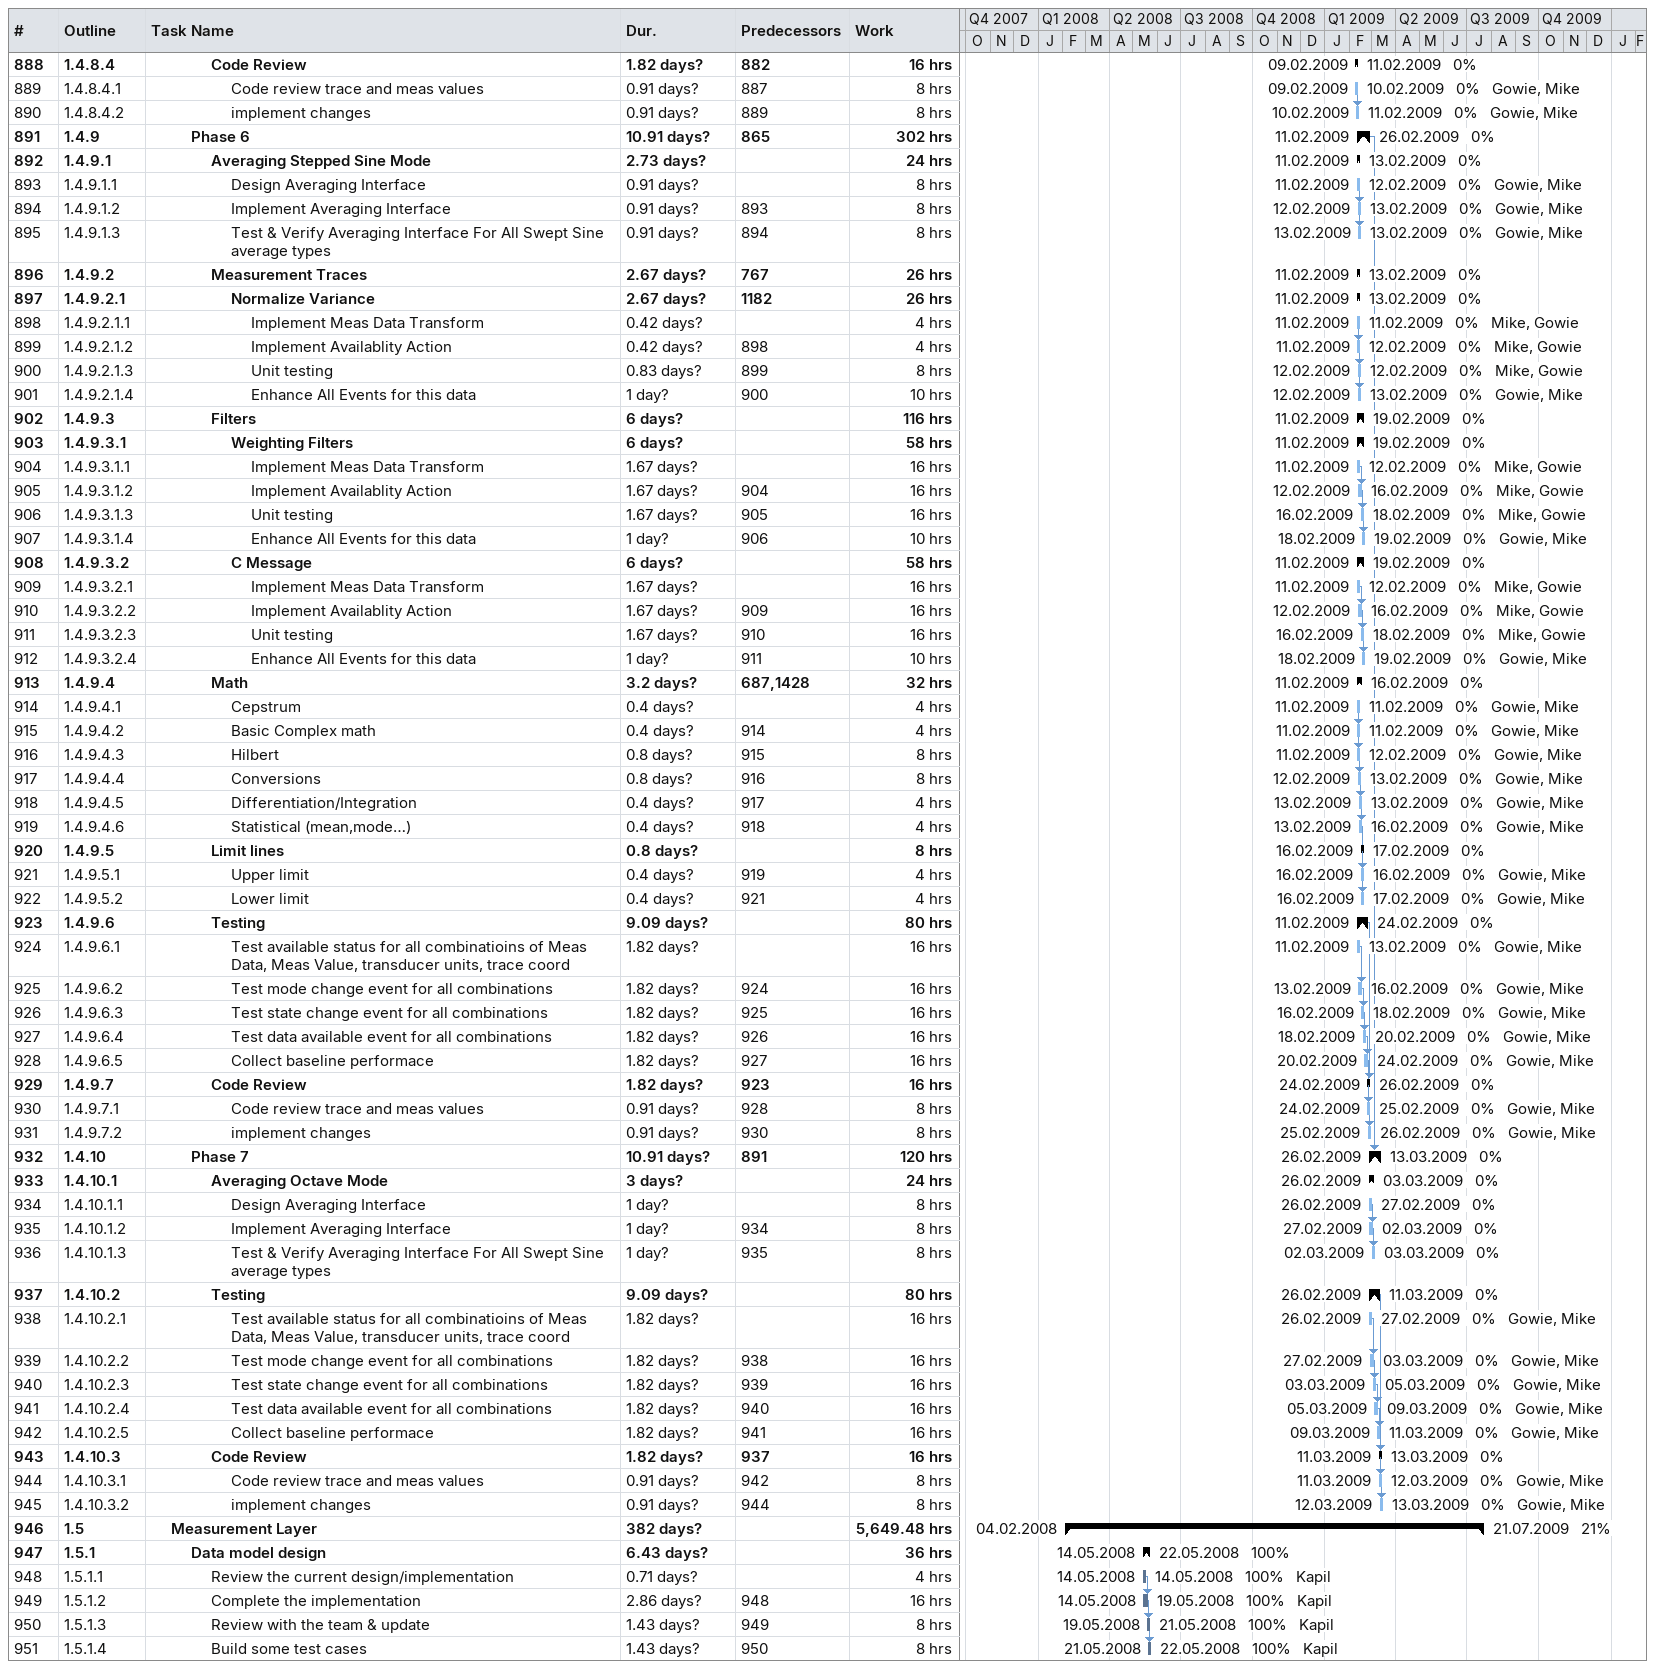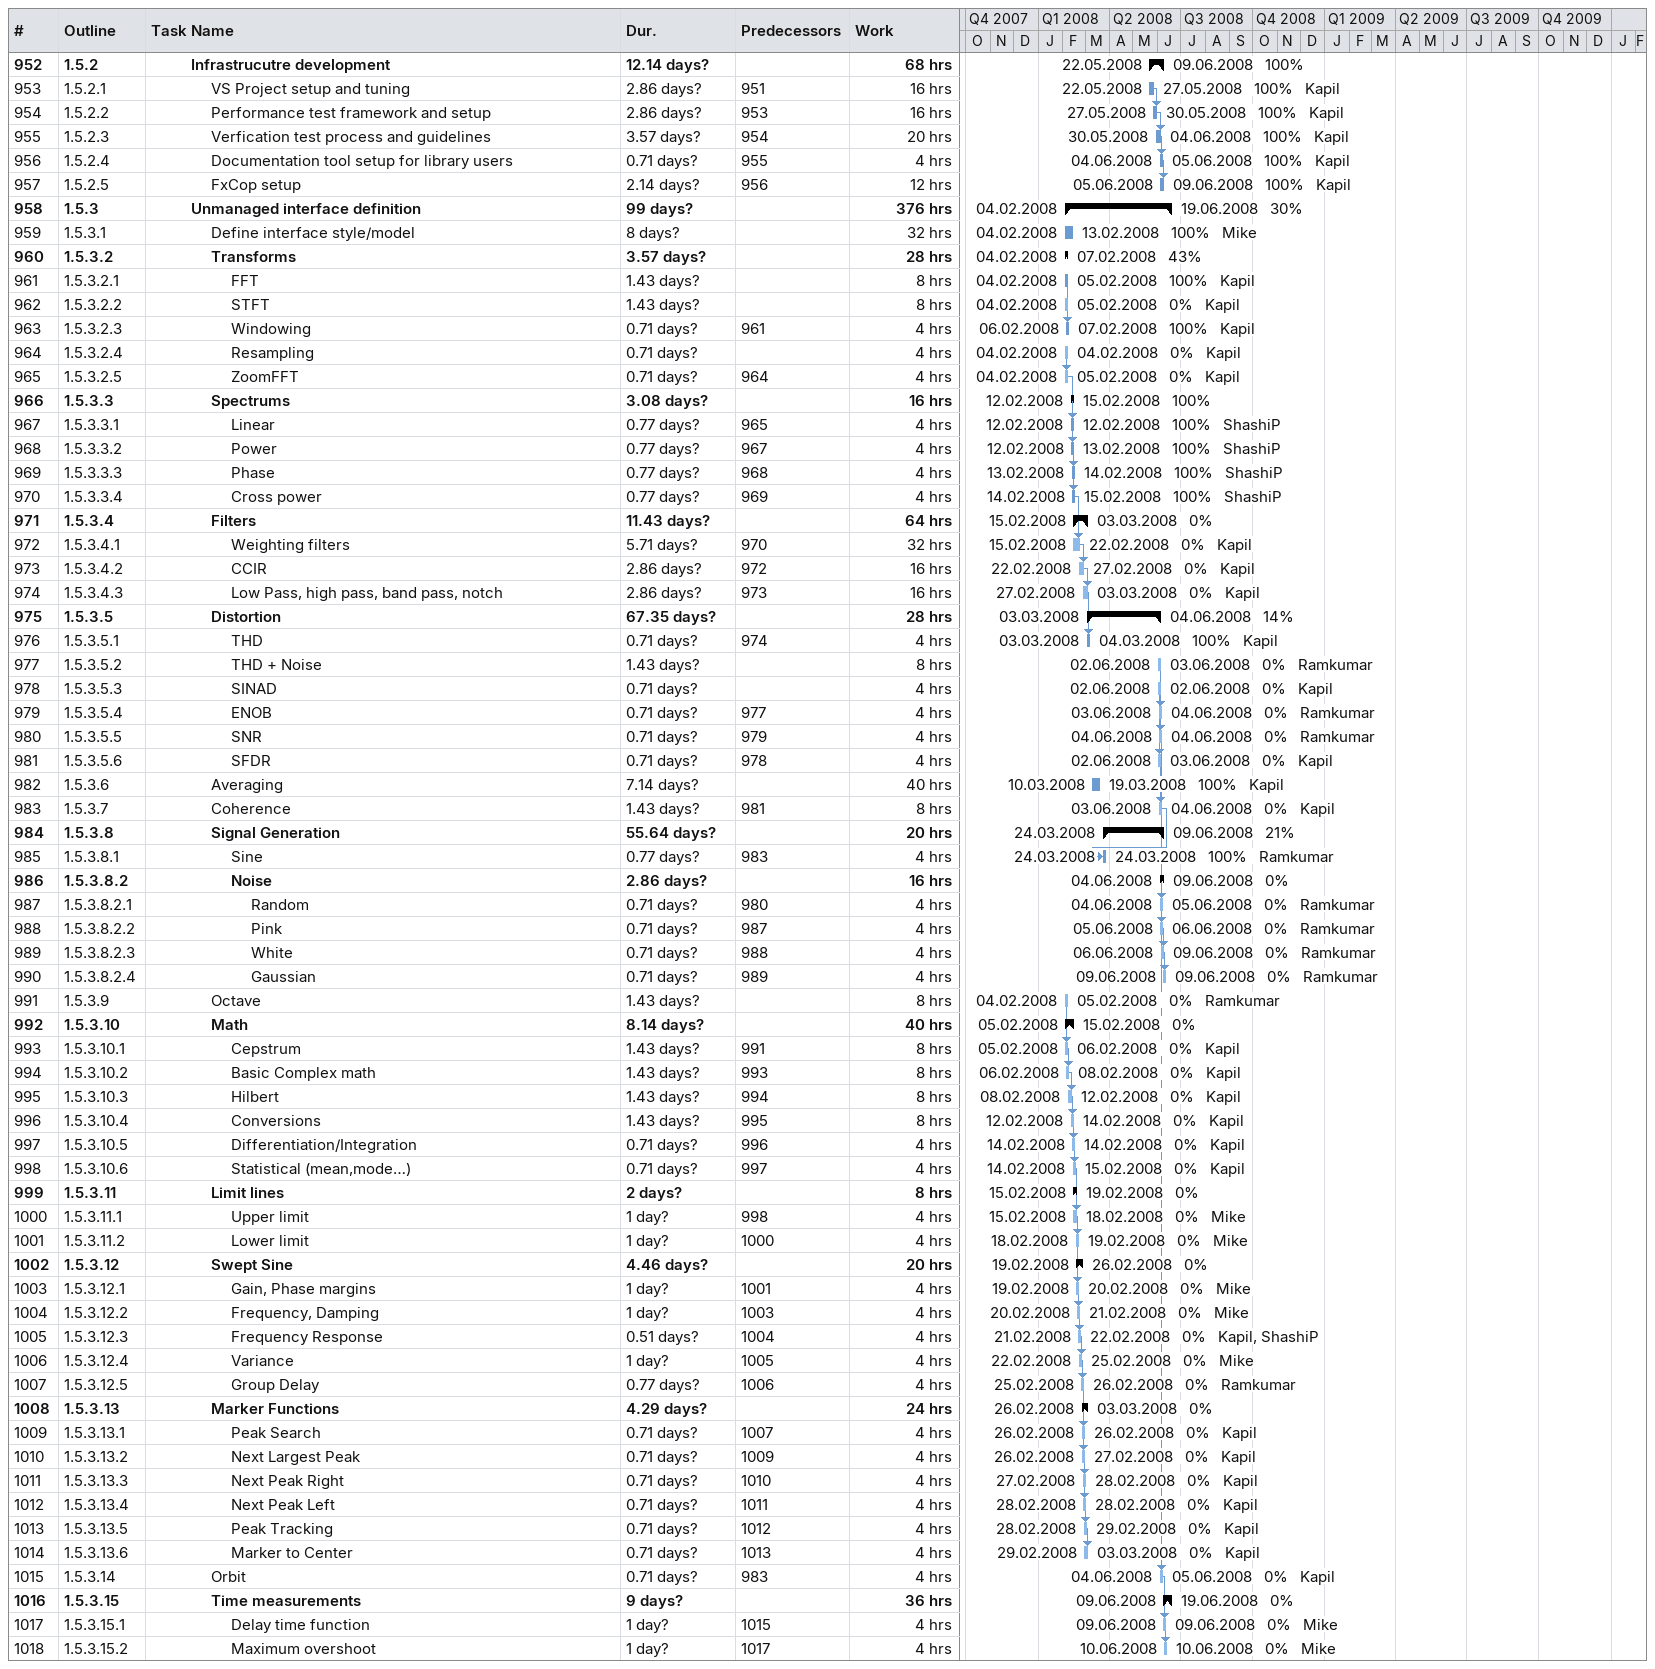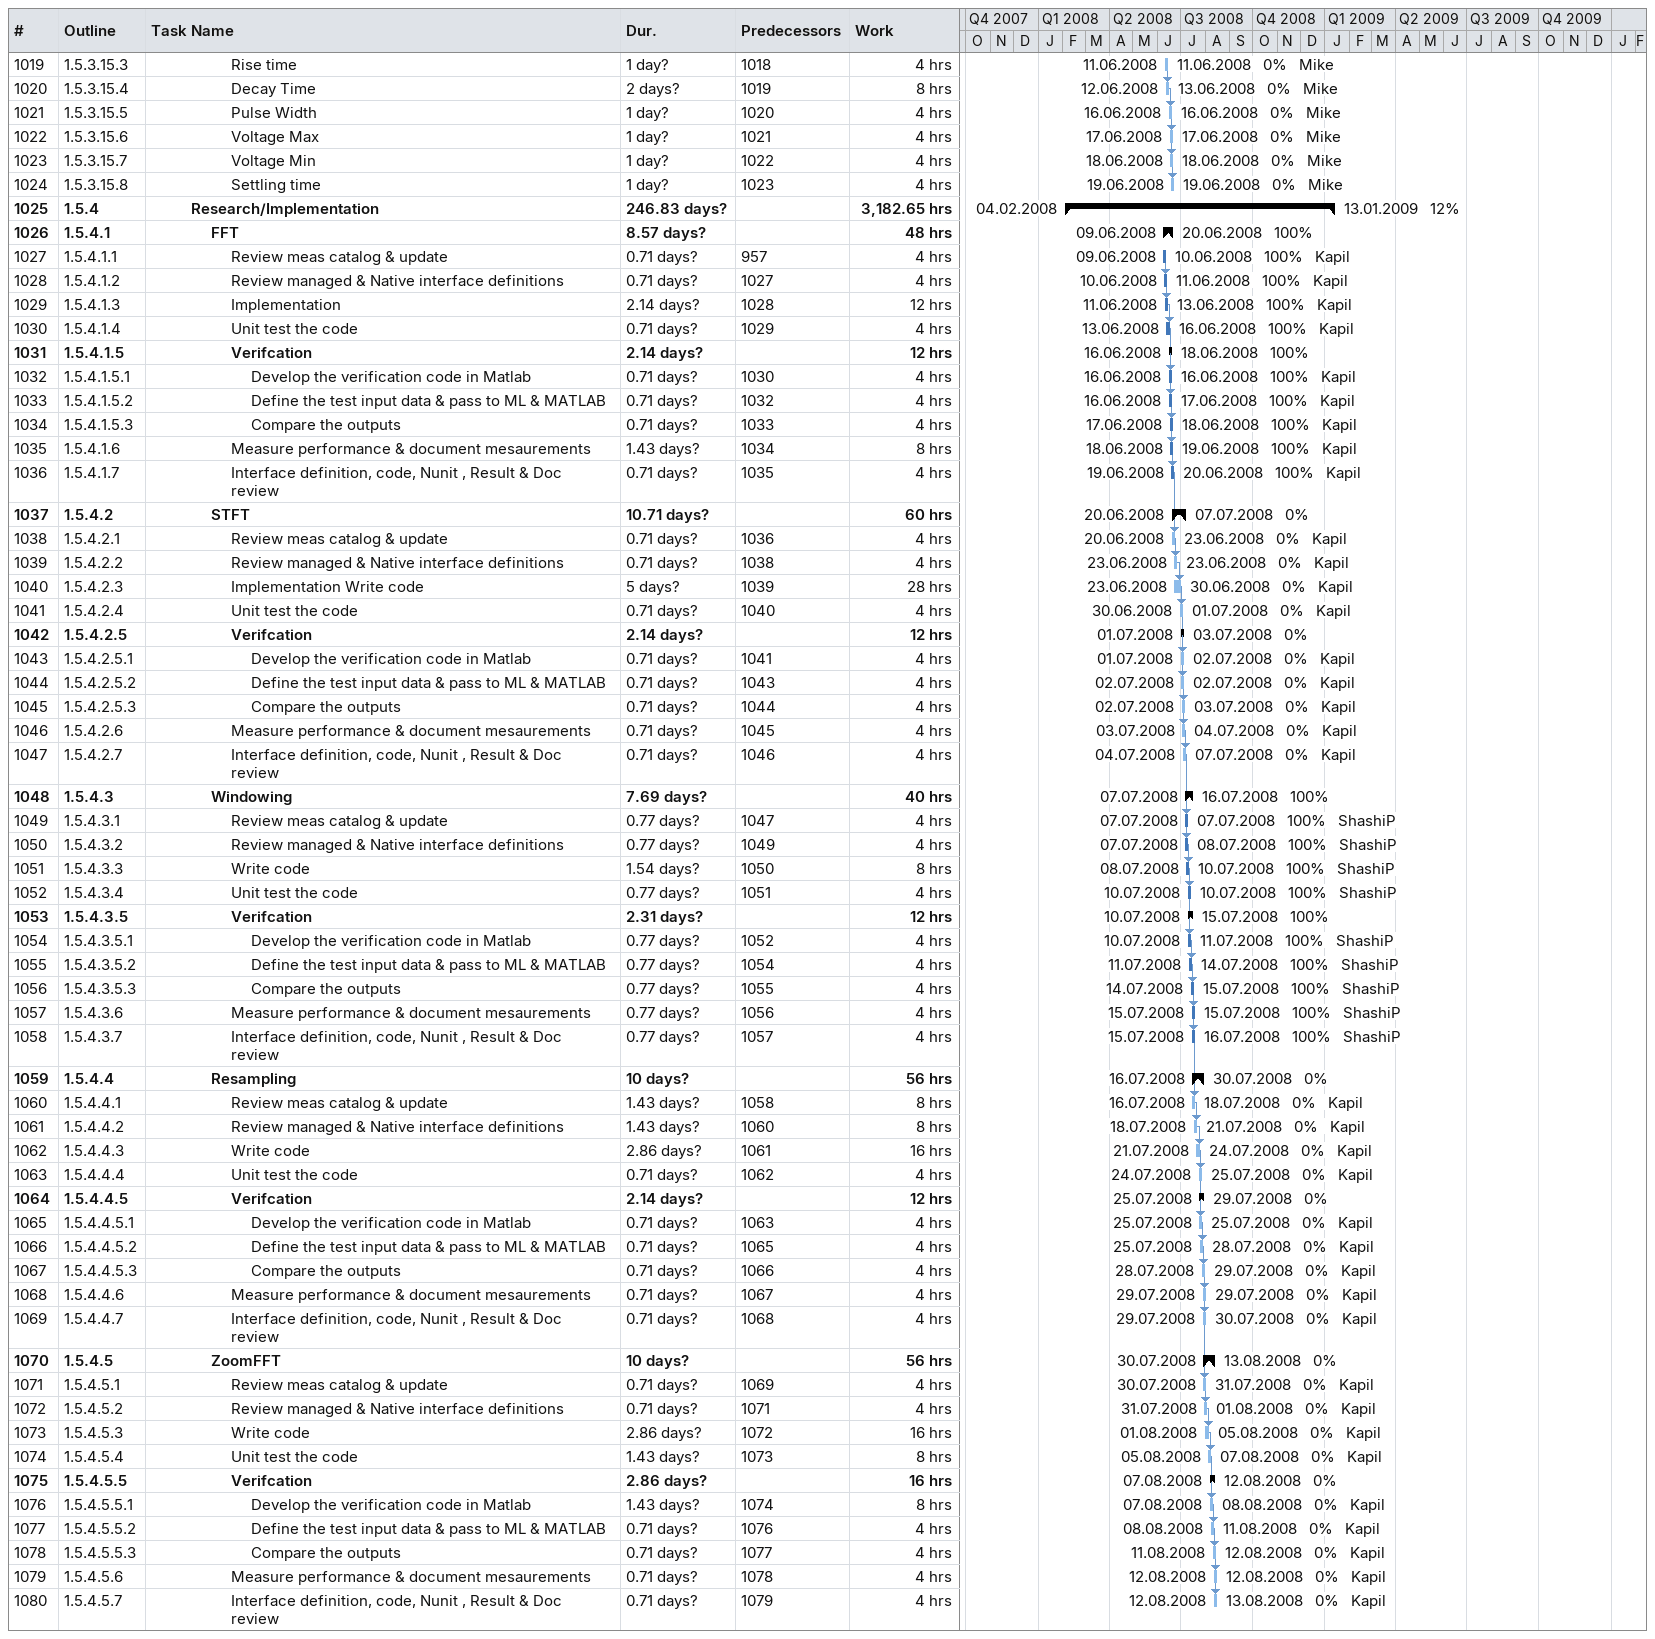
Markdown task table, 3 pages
| ID | WBS | Task | Duration | Start | Finish | Predecessors | Resources | % complete | Work (h) |
|---|---|---|---|---|---|---|---|---|---|
| 888 | 1.4.8.4 | **Code Review** | 1.82d? | 2009-02-09 | 2009-02-11 | 882 |  | 0 | 16 |
| 889 | 1.4.8.4.1 | Code review trace and meas values | 0.91d? | 2009-02-09 | 2009-02-10 | 887 | Gowie, Mike | 0 | 8 |
| 890 | 1.4.8.4.2 | implement changes | 0.91d? | 2009-02-10 | 2009-02-11 | 889 | Gowie, Mike | 0 | 8 |
| 891 | 1.4.9 | **Phase 6** | 10.91d? | 2009-02-11 | 2009-02-26 | 865 |  | 0 | 302 |
| 892 | 1.4.9.1 | **Averaging Stepped Sine Mode** | 2.73d? | 2009-02-11 | 2009-02-13 |  |  | 0 | 24 |
| 893 | 1.4.9.1.1 | Design Averaging Interface | 0.91d? | 2009-02-11 | 2009-02-12 |  | Gowie, Mike | 0 | 8 |
| 894 | 1.4.9.1.2 | Implement Averaging Interface | 0.91d? | 2009-02-12 | 2009-02-13 | 893 | Gowie, Mike | 0 | 8 |
| 895 | 1.4.9.1.3 | Test & Verify Averaging Interface For All Swept Sine average types | 0.91d? | 2009-02-13 | 2009-02-13 | 894 | Gowie, Mike | 0 | 8 |
| 896 | 1.4.9.2 | **Measurement Traces** | 2.67d? | 2009-02-11 | 2009-02-13 | 767 |  | 0 | 26 |
| 897 | 1.4.9.2.1 | **Normalize Variance** | 2.67d? | 2009-02-11 | 2009-02-13 | 1182 |  | 0 | 26 |
| 898 | 1.4.9.2.1.1 | Implement Meas Data Transform | 0.42d? | 2009-02-11 | 2009-02-11 |  | Mike, Gowie | 0 | 4 |
| 899 | 1.4.9.2.1.2 | Implement Availablity Action | 0.42d? | 2009-02-11 | 2009-02-12 | 898 | Mike, Gowie | 0 | 4 |
| 900 | 1.4.9.2.1.3 | Unit testing | 0.83d? | 2009-02-12 | 2009-02-12 | 899 | Mike, Gowie | 0 | 8 |
| 901 | 1.4.9.2.1.4 | Enhance All Events for this data | 1d? | 2009-02-12 | 2009-02-13 | 900 | Gowie, Mike | 0 | 10 |
| 902 | 1.4.9.3 | **Filters** | 6d? | 2009-02-11 | 2009-02-19 |  |  | 0 | 116 |
| 903 | 1.4.9.3.1 | **Weighting Filters** | 6d? | 2009-02-11 | 2009-02-19 |  |  | 0 | 58 |
| 904 | 1.4.9.3.1.1 | Implement Meas Data Transform | 1.67d? | 2009-02-11 | 2009-02-12 |  | Mike, Gowie | 0 | 16 |
| 905 | 1.4.9.3.1.2 | Implement Availablity Action | 1.67d? | 2009-02-12 | 2009-02-16 | 904 | Mike, Gowie | 0 | 16 |
| 906 | 1.4.9.3.1.3 | Unit testing | 1.67d? | 2009-02-16 | 2009-02-18 | 905 | Mike, Gowie | 0 | 16 |
| 907 | 1.4.9.3.1.4 | Enhance All Events for this data | 1d? | 2009-02-18 | 2009-02-19 | 906 | Gowie, Mike | 0 | 10 |
| 908 | 1.4.9.3.2 | **C Message** | 6d? | 2009-02-11 | 2009-02-19 |  |  | 0 | 58 |
| 909 | 1.4.9.3.2.1 | Implement Meas Data Transform | 1.67d? | 2009-02-11 | 2009-02-12 |  | Mike, Gowie | 0 | 16 |
| 910 | 1.4.9.3.2.2 | Implement Availablity Action | 1.67d? | 2009-02-12 | 2009-02-16 | 909 | Mike, Gowie | 0 | 16 |
| 911 | 1.4.9.3.2.3 | Unit testing | 1.67d? | 2009-02-16 | 2009-02-18 | 910 | Mike, Gowie | 0 | 16 |
| 912 | 1.4.9.3.2.4 | Enhance All Events for this data | 1d? | 2009-02-18 | 2009-02-19 | 911 | Gowie, Mike | 0 | 10 |
| 913 | 1.4.9.4 | **Math** | 3.2d? | 2009-02-11 | 2009-02-16 | 687, 1428 |  | 0 | 32 |
| 914 | 1.4.9.4.1 | Cepstrum | 0.4d? | 2009-02-11 | 2009-02-11 |  | Gowie, Mike | 0 | 4 |
| 915 | 1.4.9.4.2 | Basic Complex math | 0.4d? | 2009-02-11 | 2009-02-11 | 914 | Gowie, Mike | 0 | 4 |
| 916 | 1.4.9.4.3 | Hilbert | 0.8d? | 2009-02-11 | 2009-02-12 | 915 | Gowie, Mike | 0 | 8 |
| 917 | 1.4.9.4.4 | Conversions | 0.8d? | 2009-02-12 | 2009-02-13 | 916 | Gowie, Mike | 0 | 8 |
| 918 | 1.4.9.4.5 | Differentiation/Integration | 0.4d? | 2009-02-13 | 2009-02-13 | 917 | Gowie, Mike | 0 | 4 |
| 919 | 1.4.9.4.6 | Statistical (mean,mode…) | 0.4d? | 2009-02-13 | 2009-02-16 | 918 | Gowie, Mike | 0 | 4 |
| 920 | 1.4.9.5 | **Limit lines** | 0.8d? | 2009-02-16 | 2009-02-17 |  |  | 0 | 8 |
| 921 | 1.4.9.5.1 | Upper limit | 0.4d? | 2009-02-16 | 2009-02-16 | 919 | Gowie, Mike | 0 | 4 |
| 922 | 1.4.9.5.2 | Lower limit | 0.4d? | 2009-02-16 | 2009-02-17 | 921 | Gowie, Mike | 0 | 4 |
| 923 | 1.4.9.6 | **Testing** | 9.09d? | 2009-02-11 | 2009-02-24 |  |  | 0 | 80 |
| 924 | 1.4.9.6.1 | Test available status for all combinatioins of Meas Data, Meas Value, transducer units, trace coord | 1.82d? | 2009-02-11 | 2009-02-13 |  | Gowie, Mike | 0 | 16 |
| 925 | 1.4.9.6.2 | Test mode change event for all combinations | 1.82d? | 2009-02-13 | 2009-02-16 | 924 | Gowie, Mike | 0 | 16 |
| 926 | 1.4.9.6.3 | Test state change event for all combinations | 1.82d? | 2009-02-16 | 2009-02-18 | 925 | Gowie, Mike | 0 | 16 |
| 927 | 1.4.9.6.4 | Test data available event for all combinations | 1.82d? | 2009-02-18 | 2009-02-20 | 926 | Gowie, Mike | 0 | 16 |
| 928 | 1.4.9.6.5 | Collect baseline performace | 1.82d? | 2009-02-20 | 2009-02-24 | 927 | Gowie, Mike | 0 | 16 |
| 929 | 1.4.9.7 | **Code Review** | 1.82d? | 2009-02-24 | 2009-02-26 | 923 |  | 0 | 16 |
| 930 | 1.4.9.7.1 | Code review trace and meas values | 0.91d? | 2009-02-24 | 2009-02-25 | 928 | Gowie, Mike | 0 | 8 |
| 931 | 1.4.9.7.2 | implement changes | 0.91d? | 2009-02-25 | 2009-02-26 | 930 | Gowie, Mike | 0 | 8 |
| 932 | 1.4.10 | **Phase 7** | 10.91d? | 2009-02-26 | 2009-03-13 | 891 |  | 0 | 120 |
| 933 | 1.4.10.1 | **Averaging Octave Mode** | 3d? | 2009-02-26 | 2009-03-03 |  |  | 0 | 24 |
| 934 | 1.4.10.1.1 | Design Averaging Interface | 1d? | 2009-02-26 | 2009-02-27 |  |  | 0 | 8 |
| 935 | 1.4.10.1.2 | Implement Averaging Interface | 1d? | 2009-02-27 | 2009-03-02 | 934 |  | 0 | 8 |
| 936 | 1.4.10.1.3 | Test & Verify Averaging Interface For All Swept Sine average types | 1d? | 2009-03-02 | 2009-03-03 | 935 |  | 0 | 8 |
| 937 | 1.4.10.2 | **Testing** | 9.09d? | 2009-02-26 | 2009-03-11 |  |  | 0 | 80 |
| 938 | 1.4.10.2.1 | Test available status for all combinatioins of Meas Data, Meas Value, transducer units, trace coord | 1.82d? | 2009-02-26 | 2009-02-27 |  | Gowie, Mike | 0 | 16 |
| 939 | 1.4.10.2.2 | Test mode change event for all combinations | 1.82d? | 2009-02-27 | 2009-03-03 | 938 | Gowie, Mike | 0 | 16 |
| 940 | 1.4.10.2.3 | Test state change event for all combinations | 1.82d? | 2009-03-03 | 2009-03-05 | 939 | Gowie, Mike | 0 | 16 |
| 941 | 1.4.10.2.4 | Test data available event for all combinations | 1.82d? | 2009-03-05 | 2009-03-09 | 940 | Gowie, Mike | 0 | 16 |
| 942 | 1.4.10.2.5 | Collect baseline performace | 1.82d? | 2009-03-09 | 2009-03-11 | 941 | Gowie, Mike | 0 | 16 |
| 943 | 1.4.10.3 | **Code Review** | 1.82d? | 2009-03-11 | 2009-03-13 | 937 |  | 0 | 16 |
| 944 | 1.4.10.3.1 | Code review trace and meas values | 0.91d? | 2009-03-11 | 2009-03-12 | 942 | Gowie, Mike | 0 | 8 |
| 945 | 1.4.10.3.2 | implement changes | 0.91d? | 2009-03-12 | 2009-03-13 | 944 | Gowie, Mike | 0 | 8 |
| 946 | 1.5 | **Measurement Layer** | 382d? | 2008-02-04 | 2009-07-21 |  |  | 21 | 5649.48 |
| 947 | 1.5.1 | **Data model design** | 6.43d? | 2008-05-14 | 2008-05-22 |  |  | 100 | 36 |
| 948 | 1.5.1.1 | Review the current design/implementation | 0.71d? | 2008-05-14 | 2008-05-14 |  | Kapil | 100 | 4 |
| 949 | 1.5.1.2 | Complete the implementation | 2.86d? | 2008-05-14 | 2008-05-19 | 948 | Kapil | 100 | 16 |
| 950 | 1.5.1.3 | Review with the team & update | 1.43d? | 2008-05-19 | 2008-05-21 | 949 | Kapil | 100 | 8 |
| 951 | 1.5.1.4 | Build some test cases | 1.43d? | 2008-05-21 | 2008-05-22 | 950 | Kapil | 100 | 8 |
| 952 | 1.5.2 | **Infrastrucutre development** | 12.14d? | 2008-05-22 | 2008-06-09 |  |  | 100 | 68 |
| 953 | 1.5.2.1 | VS Project setup and tuning | 2.86d? | 2008-05-22 | 2008-05-27 | 951 | Kapil | 100 | 16 |
| 954 | 1.5.2.2 | Performance test framework and setup | 2.86d? | 2008-05-27 | 2008-05-30 | 953 | Kapil | 100 | 16 |
| 955 | 1.5.2.3 | Verfication test process and guidelines | 3.57d? | 2008-05-30 | 2008-06-04 | 954 | Kapil | 100 | 20 |
| 956 | 1.5.2.4 | Documentation tool setup for library users | 0.71d? | 2008-06-04 | 2008-06-05 | 955 | Kapil | 100 | 4 |
| 957 | 1.5.2.5 | FxCop setup | 2.14d? | 2008-06-05 | 2008-06-09 | 956 | Kapil | 100 | 12 |
| 958 | 1.5.3 | **Unmanaged interface definition** | 99d? | 2008-02-04 | 2008-06-19 |  |  | 30 | 376 |
| 959 | 1.5.3.1 | Define interface style/model | 8d? | 2008-02-04 | 2008-02-13 |  | Mike | 100 | 32 |
| 960 | 1.5.3.2 | **Transforms** | 3.57d? | 2008-02-04 | 2008-02-07 |  |  | 43 | 28 |
| 961 | 1.5.3.2.1 | FFT | 1.43d? | 2008-02-04 | 2008-02-05 |  | Kapil | 100 | 8 |
| 962 | 1.5.3.2.2 | STFT | 1.43d? | 2008-02-04 | 2008-02-05 |  | Kapil | 0 | 8 |
| 963 | 1.5.3.2.3 | Windowing | 0.71d? | 2008-02-06 | 2008-02-07 | 961 | Kapil | 100 | 4 |
| 964 | 1.5.3.2.4 | Resampling | 0.71d? | 2008-02-04 | 2008-02-04 |  | Kapil | 0 | 4 |
| 965 | 1.5.3.2.5 | ZoomFFT | 0.71d? | 2008-02-04 | 2008-02-05 | 964 | Kapil | 0 | 4 |
| 966 | 1.5.3.3 | **Spectrums** | 3.08d? | 2008-02-12 | 2008-02-15 |  |  | 100 | 16 |
| 967 | 1.5.3.3.1 | Linear | 0.77d? | 2008-02-12 | 2008-02-12 | 965 | ShashiP | 100 | 4 |
| 968 | 1.5.3.3.2 | Power | 0.77d? | 2008-02-12 | 2008-02-13 | 967 | ShashiP | 100 | 4 |
| 969 | 1.5.3.3.3 | Phase | 0.77d? | 2008-02-13 | 2008-02-14 | 968 | ShashiP | 100 | 4 |
| 970 | 1.5.3.3.4 | Cross power | 0.77d? | 2008-02-14 | 2008-02-15 | 969 | ShashiP | 100 | 4 |
| 971 | 1.5.3.4 | **Filters** | 11.43d? | 2008-02-15 | 2008-03-03 |  |  | 0 | 64 |
| 972 | 1.5.3.4.1 | Weighting filters | 5.71d? | 2008-02-15 | 2008-02-22 | 970 | Kapil | 0 | 32 |
| 973 | 1.5.3.4.2 | CCIR | 2.86d? | 2008-02-22 | 2008-02-27 | 972 | Kapil | 0 | 16 |
| 974 | 1.5.3.4.3 | Low Pass, high pass, band pass, notch | 2.86d? | 2008-02-27 | 2008-03-03 | 973 | Kapil | 0 | 16 |
| 975 | 1.5.3.5 | **Distortion** | 67.35d? | 2008-03-03 | 2008-06-04 |  |  | 14 | 28 |
| 976 | 1.5.3.5.1 | THD | 0.71d? | 2008-03-03 | 2008-03-04 | 974 | Kapil | 100 | 4 |
| 977 | 1.5.3.5.2 | THD + Noise | 1.43d? | 2008-06-02 | 2008-06-03 |  | Ramkumar | 0 | 8 |
| 978 | 1.5.3.5.3 | SINAD | 0.71d? | 2008-06-02 | 2008-06-02 |  | Kapil | 0 | 4 |
| 979 | 1.5.3.5.4 | ENOB | 0.71d? | 2008-06-03 | 2008-06-04 | 977 | Ramkumar | 0 | 4 |
| 980 | 1.5.3.5.5 | SNR | 0.71d? | 2008-06-04 | 2008-06-04 | 979 | Ramkumar | 0 | 4 |
| 981 | 1.5.3.5.6 | SFDR | 0.71d? | 2008-06-02 | 2008-06-03 | 978 | Kapil | 0 | 4 |
| 982 | 1.5.3.6 | Averaging | 7.14d? | 2008-03-10 | 2008-03-19 |  | Kapil | 100 | 40 |
| 983 | 1.5.3.7 | Coherence | 1.43d? | 2008-06-03 | 2008-06-04 | 981 | Kapil | 0 | 8 |
| 984 | 1.5.3.8 | **Signal Generation** | 55.64d? | 2008-03-24 | 2008-06-09 |  |  | 21 | 20 |
| 985 | 1.5.3.8.1 | Sine | 0.77d? | 2008-03-24 | 2008-03-24 | 983 | Ramkumar | 100 | 4 |
| 986 | 1.5.3.8.2 | **Noise** | 2.86d? | 2008-06-04 | 2008-06-09 |  |  | 0 | 16 |
| 987 | 1.5.3.8.2.1 | Random | 0.71d? | 2008-06-04 | 2008-06-05 | 980 | Ramkumar | 0 | 4 |
| 988 | 1.5.3.8.2.2 | Pink | 0.71d? | 2008-06-05 | 2008-06-06 | 987 | Ramkumar | 0 | 4 |
| 989 | 1.5.3.8.2.3 | White | 0.71d? | 2008-06-06 | 2008-06-09 | 988 | Ramkumar | 0 | 4 |
| 990 | 1.5.3.8.2.4 | Gaussian | 0.71d? | 2008-06-09 | 2008-06-09 | 989 | Ramkumar | 0 | 4 |
| 991 | 1.5.3.9 | Octave | 1.43d? | 2008-02-04 | 2008-02-05 |  | Ramkumar | 0 | 8 |
| 992 | 1.5.3.10 | **Math** | 8.14d? | 2008-02-05 | 2008-02-15 |  |  | 0 | 40 |
| 993 | 1.5.3.10.1 | Cepstrum | 1.43d? | 2008-02-05 | 2008-02-06 | 991 | Kapil | 0 | 8 |
| 994 | 1.5.3.10.2 | Basic Complex math | 1.43d? | 2008-02-06 | 2008-02-08 | 993 | Kapil | 0 | 8 |
| 995 | 1.5.3.10.3 | Hilbert | 1.43d? | 2008-02-08 | 2008-02-12 | 994 | Kapil | 0 | 8 |
| 996 | 1.5.3.10.4 | Conversions | 1.43d? | 2008-02-12 | 2008-02-14 | 995 | Kapil | 0 | 8 |
| 997 | 1.5.3.10.5 | Differentiation/Integration | 0.71d? | 2008-02-14 | 2008-02-14 | 996 | Kapil | 0 | 4 |
| 998 | 1.5.3.10.6 | Statistical (mean,mode…) | 0.71d? | 2008-02-14 | 2008-02-15 | 997 | Kapil | 0 | 4 |
| 999 | 1.5.3.11 | **Limit lines** | 2d? | 2008-02-15 | 2008-02-19 |  |  | 0 | 8 |
| 1000 | 1.5.3.11.1 | Upper limit | 1d? | 2008-02-15 | 2008-02-18 | 998 | Mike | 0 | 4 |
| 1001 | 1.5.3.11.2 | Lower limit | 1d? | 2008-02-18 | 2008-02-19 | 1000 | Mike | 0 | 4 |
| 1002 | 1.5.3.12 | **Swept Sine** | 4.46d? | 2008-02-19 | 2008-02-26 |  |  | 0 | 20 |
| 1003 | 1.5.3.12.1 | Gain, Phase margins | 1d? | 2008-02-19 | 2008-02-20 | 1001 | Mike | 0 | 4 |
| 1004 | 1.5.3.12.2 | Frequency, Damping | 1d? | 2008-02-20 | 2008-02-21 | 1003 | Mike | 0 | 4 |
| 1005 | 1.5.3.12.3 | Frequency Response | 0.51d? | 2008-02-21 | 2008-02-22 | 1004 | Kapil, ShashiP | 0 | 4 |
| 1006 | 1.5.3.12.4 | Variance | 1d? | 2008-02-22 | 2008-02-25 | 1005 | Mike | 0 | 4 |
| 1007 | 1.5.3.12.5 | Group Delay | 0.77d? | 2008-02-25 | 2008-02-26 | 1006 | Ramkumar | 0 | 4 |
| 1008 | 1.5.3.13 | **Marker Functions** | 4.29d? | 2008-02-26 | 2008-03-03 |  |  | 0 | 24 |
| 1009 | 1.5.3.13.1 | Peak Search | 0.71d? | 2008-02-26 | 2008-02-26 | 1007 | Kapil | 0 | 4 |
| 1010 | 1.5.3.13.2 | Next Largest Peak | 0.71d? | 2008-02-26 | 2008-02-27 | 1009 | Kapil | 0 | 4 |
| 1011 | 1.5.3.13.3 | Next Peak Right | 0.71d? | 2008-02-27 | 2008-02-28 | 1010 | Kapil | 0 | 4 |
| 1012 | 1.5.3.13.4 | Next Peak Left | 0.71d? | 2008-02-28 | 2008-02-28 | 1011 | Kapil | 0 | 4 |
| 1013 | 1.5.3.13.5 | Peak Tracking | 0.71d? | 2008-02-28 | 2008-02-29 | 1012 | Kapil | 0 | 4 |
| 1014 | 1.5.3.13.6 | Marker to Center | 0.71d? | 2008-02-29 | 2008-03-03 | 1013 | Kapil | 0 | 4 |
| 1015 | 1.5.3.14 | Orbit | 0.71d? | 2008-06-04 | 2008-06-05 | 983 | Kapil | 0 | 4 |
| 1016 | 1.5.3.15 | **Time measurements** | 9d? | 2008-06-09 | 2008-06-19 |  |  | 0 | 36 |
| 1017 | 1.5.3.15.1 | Delay time function | 1d? | 2008-06-09 | 2008-06-09 | 1015 | Mike | 0 | 4 |
| 1018 | 1.5.3.15.2 | Maximum overshoot | 1d? | 2008-06-10 | 2008-06-10 | 1017 | Mike | 0 | 4 |
| 1019 | 1.5.3.15.3 | Rise time | 1d? | 2008-06-11 | 2008-06-11 | 1018 | Mike | 0 | 4 |
| 1020 | 1.5.3.15.4 | Decay Time | 2d? | 2008-06-12 | 2008-06-13 | 1019 | Mike | 0 | 8 |
| 1021 | 1.5.3.15.5 | Pulse Width | 1d? | 2008-06-16 | 2008-06-16 | 1020 | Mike | 0 | 4 |
| 1022 | 1.5.3.15.6 | Voltage Max | 1d? | 2008-06-17 | 2008-06-17 | 1021 | Mike | 0 | 4 |
| 1023 | 1.5.3.15.7 | Voltage Min | 1d? | 2008-06-18 | 2008-06-18 | 1022 | Mike | 0 | 4 |
| 1024 | 1.5.3.15.8 | Settling time | 1d? | 2008-06-19 | 2008-06-19 | 1023 | Mike | 0 | 4 |
| 1025 | 1.5.4 | **Research/Implementation** | 246.83d? | 2008-02-04 | 2009-01-13 |  |  | 12 | 3182.65 |
| 1026 | 1.5.4.1 | **FFT** | 8.57d? | 2008-06-09 | 2008-06-20 |  |  | 100 | 48 |
| 1027 | 1.5.4.1.1 | Review meas catalog & update | 0.71d? | 2008-06-09 | 2008-06-10 | 957 | Kapil | 100 | 4 |
| 1028 | 1.5.4.1.2 | Review managed & Native interface definitions | 0.71d? | 2008-06-10 | 2008-06-11 | 1027 | Kapil | 100 | 4 |
| 1029 | 1.5.4.1.3 | Implementation | 2.14d? | 2008-06-11 | 2008-06-13 | 1028 | Kapil | 100 | 12 |
| 1030 | 1.5.4.1.4 | Unit test the code | 0.71d? | 2008-06-13 | 2008-06-16 | 1029 | Kapil | 100 | 4 |
| 1031 | 1.5.4.1.5 | **Verifcation** | 2.14d? | 2008-06-16 | 2008-06-18 |  |  | 100 | 12 |
| 1032 | 1.5.4.1.5.1 | Develop the verification code in Matlab | 0.71d? | 2008-06-16 | 2008-06-16 | 1030 | Kapil | 100 | 4 |
| 1033 | 1.5.4.1.5.2 | Define the test input data & pass to ML & MATLAB | 0.71d? | 2008-06-16 | 2008-06-17 | 1032 | Kapil | 100 | 4 |
| 1034 | 1.5.4.1.5.3 | Compare the outputs | 0.71d? | 2008-06-17 | 2008-06-18 | 1033 | Kapil | 100 | 4 |
| 1035 | 1.5.4.1.6 | Measure performance & document mesaurements | 1.43d? | 2008-06-18 | 2008-06-19 | 1034 | Kapil | 100 | 8 |
| 1036 | 1.5.4.1.7 | Interface definition, code, Nunit , Result & Doc review | 0.71d? | 2008-06-19 | 2008-06-20 | 1035 | Kapil | 100 | 4 |
| 1037 | 1.5.4.2 | **STFT** | 10.71d? | 2008-06-20 | 2008-07-07 |  |  | 0 | 60 |
| 1038 | 1.5.4.2.1 | Review meas catalog & update | 0.71d? | 2008-06-20 | 2008-06-23 | 1036 | Kapil | 0 | 4 |
| 1039 | 1.5.4.2.2 | Review managed & Native interface definitions | 0.71d? | 2008-06-23 | 2008-06-23 | 1038 | Kapil | 0 | 4 |
| 1040 | 1.5.4.2.3 | Implementation Write code | 5d? | 2008-06-23 | 2008-06-30 | 1039 | Kapil | 0 | 28 |
| 1041 | 1.5.4.2.4 | Unit test the code | 0.71d? | 2008-06-30 | 2008-07-01 | 1040 | Kapil | 0 | 4 |
| 1042 | 1.5.4.2.5 | **Verifcation** | 2.14d? | 2008-07-01 | 2008-07-03 |  |  | 0 | 12 |
| 1043 | 1.5.4.2.5.1 | Develop the verification code in Matlab | 0.71d? | 2008-07-01 | 2008-07-02 | 1041 | Kapil | 0 | 4 |
| 1044 | 1.5.4.2.5.2 | Define the test input data & pass to ML & MATLAB | 0.71d? | 2008-07-02 | 2008-07-02 | 1043 | Kapil | 0 | 4 |
| 1045 | 1.5.4.2.5.3 | Compare the outputs | 0.71d? | 2008-07-02 | 2008-07-03 | 1044 | Kapil | 0 | 4 |
| 1046 | 1.5.4.2.6 | Measure performance & document mesaurements | 0.71d? | 2008-07-03 | 2008-07-04 | 1045 | Kapil | 0 | 4 |
| 1047 | 1.5.4.2.7 | Interface definition, code, Nunit , Result & Doc review | 0.71d? | 2008-07-04 | 2008-07-07 | 1046 | Kapil | 0 | 4 |
| 1048 | 1.5.4.3 | **Windowing** | 7.69d? | 2008-07-07 | 2008-07-16 |  |  | 100 | 40 |
| 1049 | 1.5.4.3.1 | Review meas catalog & update | 0.77d? | 2008-07-07 | 2008-07-07 | 1047 | ShashiP | 100 | 4 |
| 1050 | 1.5.4.3.2 | Review managed & Native interface definitions | 0.77d? | 2008-07-07 | 2008-07-08 | 1049 | ShashiP | 100 | 4 |
| 1051 | 1.5.4.3.3 | Write code | 1.54d? | 2008-07-08 | 2008-07-10 | 1050 | ShashiP | 100 | 8 |
| 1052 | 1.5.4.3.4 | Unit test the code | 0.77d? | 2008-07-10 | 2008-07-10 | 1051 | ShashiP | 100 | 4 |
| 1053 | 1.5.4.3.5 | **Verifcation** | 2.31d? | 2008-07-10 | 2008-07-15 |  |  | 100 | 12 |
| 1054 | 1.5.4.3.5.1 | Develop the verification code in Matlab | 0.77d? | 2008-07-10 | 2008-07-11 | 1052 | ShashiP | 100 | 4 |
| 1055 | 1.5.4.3.5.2 | Define the test input data & pass to ML & MATLAB | 0.77d? | 2008-07-11 | 2008-07-14 | 1054 | ShashiP | 100 | 4 |
| 1056 | 1.5.4.3.5.3 | Compare the outputs | 0.77d? | 2008-07-14 | 2008-07-15 | 1055 | ShashiP | 100 | 4 |
| 1057 | 1.5.4.3.6 | Measure performance & document mesaurements | 0.77d? | 2008-07-15 | 2008-07-15 | 1056 | ShashiP | 100 | 4 |
| 1058 | 1.5.4.3.7 | Interface definition, code, Nunit , Result & Doc review | 0.77d? | 2008-07-15 | 2008-07-16 | 1057 | ShashiP | 100 | 4 |
| 1059 | 1.5.4.4 | **Resampling** | 10d? | 2008-07-16 | 2008-07-30 |  |  | 0 | 56 |
| 1060 | 1.5.4.4.1 | Review meas catalog & update | 1.43d? | 2008-07-16 | 2008-07-18 | 1058 | Kapil | 0 | 8 |
| 1061 | 1.5.4.4.2 | Review managed & Native interface definitions | 1.43d? | 2008-07-18 | 2008-07-21 | 1060 | Kapil | 0 | 8 |
| 1062 | 1.5.4.4.3 | Write code | 2.86d? | 2008-07-21 | 2008-07-24 | 1061 | Kapil | 0 | 16 |
| 1063 | 1.5.4.4.4 | Unit test the code | 0.71d? | 2008-07-24 | 2008-07-25 | 1062 | Kapil | 0 | 4 |
| 1064 | 1.5.4.4.5 | **Verifcation** | 2.14d? | 2008-07-25 | 2008-07-29 |  |  | 0 | 12 |
| 1065 | 1.5.4.4.5.1 | Develop the verification code in Matlab | 0.71d? | 2008-07-25 | 2008-07-25 | 1063 | Kapil | 0 | 4 |
| 1066 | 1.5.4.4.5.2 | Define the test input data & pass to ML & MATLAB | 0.71d? | 2008-07-25 | 2008-07-28 | 1065 | Kapil | 0 | 4 |
| 1067 | 1.5.4.4.5.3 | Compare the outputs | 0.71d? | 2008-07-28 | 2008-07-29 | 1066 | Kapil | 0 | 4 |
| 1068 | 1.5.4.4.6 | Measure performance & document mesaurements | 0.71d? | 2008-07-29 | 2008-07-29 | 1067 | Kapil | 0 | 4 |
| 1069 | 1.5.4.4.7 | Interface definition, code, Nunit , Result & Doc review | 0.71d? | 2008-07-29 | 2008-07-30 | 1068 | Kapil | 0 | 4 |
| 1070 | 1.5.4.5 | **ZoomFFT** | 10d? | 2008-07-30 | 2008-08-13 |  |  | 0 | 56 |
| 1071 | 1.5.4.5.1 | Review meas catalog & update | 0.71d? | 2008-07-30 | 2008-07-31 | 1069 | Kapil | 0 | 4 |
| 1072 | 1.5.4.5.2 | Review managed & Native interface definitions | 0.71d? | 2008-07-31 | 2008-08-01 | 1071 | Kapil | 0 | 4 |
| 1073 | 1.5.4.5.3 | Write code | 2.86d? | 2008-08-01 | 2008-08-05 | 1072 | Kapil | 0 | 16 |
| 1074 | 1.5.4.5.4 | Unit test the code | 1.43d? | 2008-08-05 | 2008-08-07 | 1073 | Kapil | 0 | 8 |
| 1075 | 1.5.4.5.5 | **Verifcation** | 2.86d? | 2008-08-07 | 2008-08-12 |  |  | 0 | 16 |
| 1076 | 1.5.4.5.5.1 | Develop the verification code in Matlab | 1.43d? | 2008-08-07 | 2008-08-08 | 1074 | Kapil | 0 | 8 |
| 1077 | 1.5.4.5.5.2 | Define the test input data & pass to ML & MATLAB | 0.71d? | 2008-08-08 | 2008-08-11 | 1076 | Kapil | 0 | 4 |
| 1078 | 1.5.4.5.5.3 | Compare the outputs | 0.71d? | 2008-08-11 | 2008-08-12 | 1077 | Kapil | 0 | 4 |
| 1079 | 1.5.4.5.6 | Measure performance & document mesaurements | 0.71d? | 2008-08-12 | 2008-08-12 | 1078 | Kapil | 0 | 4 |
| 1080 | 1.5.4.5.7 | Interface definition, code, Nunit , Result & Doc review | 0.71d? | 2008-08-12 | 2008-08-13 | 1079 | Kapil | 0 | 4 |
